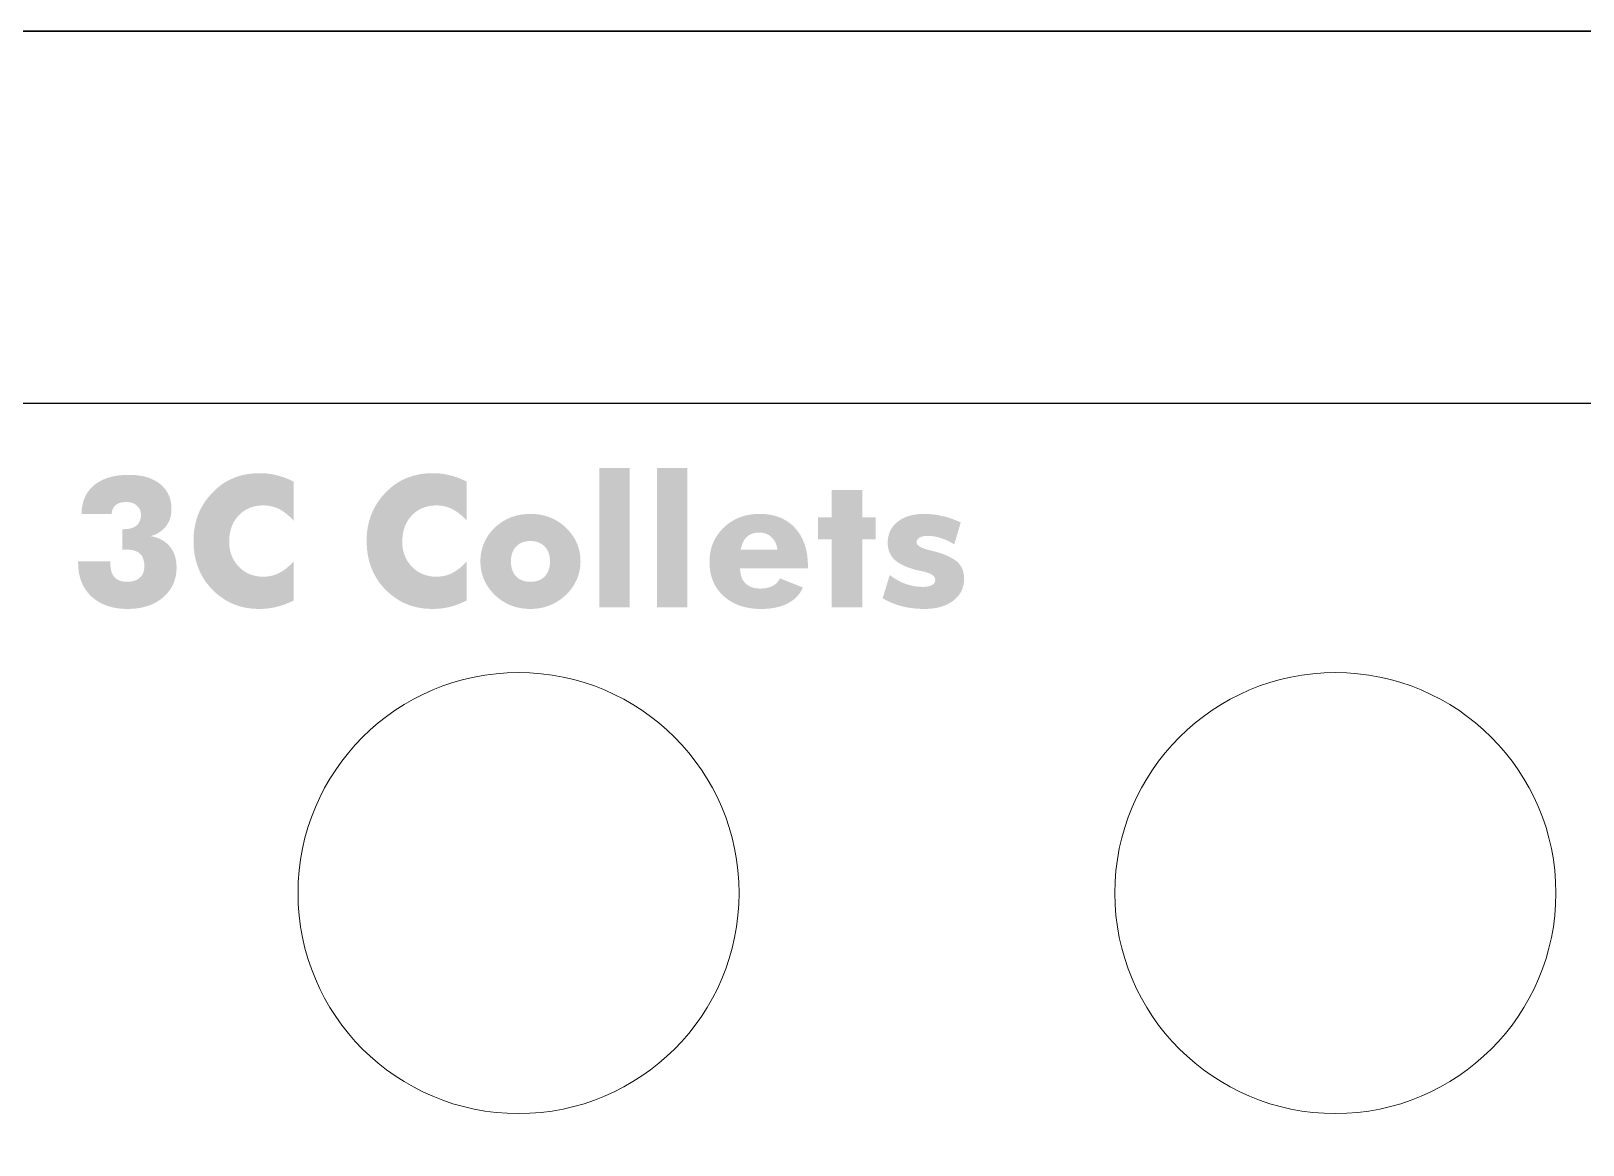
# Model space of a CAD drawing. Header units: inches. Extents: x 0 to 24, y 0 to 12.
# Drawn here: x 3.067 to 5.442, y 10.295 to 12 of the extents above; entities that cross this region are included whole.
import ezdxf

# ---------------------------------------------------------------- set-up
doc = ezdxf.new("R2010")
doc.units = ezdxf.units.IN
doc.header["$MEASUREMENT"] = 0
doc.layers.add('_dh_cut', color=6, linetype='Continuous', lineweight=5)
doc.layers.add('_dh_engrave', color=1, linetype='Continuous', lineweight=5)

msp = doc.modelspace()

# ---------------------------------------------------------------- hatches: boundary and pattern name
at = {"layer": '_dh_engrave'}
h = msp.add_hatch(color=256, dxfattribs=at)
h.dxf.hatch_style = 1
edge = h.paths.add_edge_path()
edge.add_spline(control_points=[(3.2817, 11.2685), (3.2817, 11.2704), (3.2816, 11.2743), (3.2807, 11.2798), (3.2794, 11.2851), (3.2775, 11.2901), (3.275, 11.2947), (3.272, 11.2991), (3.2684, 11.3031), (3.2643, 11.3067), (3.2598, 11.31), (3.2548, 11.3128), (3.2494, 11.3153), (3.2436, 11.3173), (3.2374, 11.3188), (3.2308, 11.3198), (3.2238, 11.3206), (3.219, 11.3206), (3.2165, 11.3206)], knot_values=[0, 0, 0, 0, 0.062114, 0.121764, 0.179132, 0.235058, 0.290763, 0.346459, 0.402919, 0.461203, 0.520754, 0.581353, 0.644216, 0.708935, 0.776334, 0.847093, 0.921558, 1, 1, 1, 1], degree=3, periodic=0)
edge.add_spline(control_points=[(3.2165, 11.3206), (3.2137, 11.3206), (3.2084, 11.3205), (3.2005, 11.3198), (3.1932, 11.3186), (3.1863, 11.3168), (3.1799, 11.3147), (3.174, 11.3119), (3.1685, 11.3087), (3.1635, 11.3051), (3.159, 11.3009), (3.1551, 11.2964), (3.1518, 11.2914), (3.149, 11.2861), (3.1469, 11.2804), (3.1454, 11.2742), (3.1443, 11.2677), (3.1441, 11.2632), (3.1441, 11.2609)], knot_values=[0, 0, 0, 0, 0.078043, 0.151785, 0.221943, 0.288628, 0.352116, 0.413544, 0.472834, 0.531342, 0.588167, 0.644575, 0.700256, 0.756181, 0.813782, 0.872954, 0.93488, 1, 1, 1, 1], degree=3, periodic=0)
edge.add_line((3.1441, 11.2609), (3.1903, 11.2609))
edge.add_spline(control_points=[(3.1903, 11.2609), (3.1904, 11.2623), (3.1906, 11.2649), (3.1918, 11.2686), (3.1937, 11.2718), (3.1963, 11.2745), (3.1996, 11.2766), (3.2034, 11.2781), (3.2078, 11.279), (3.211, 11.279), (3.2126, 11.2791)], knot_values=[0, 0, 0, 0, 0.127027, 0.243931, 0.354239, 0.467291, 0.584728, 0.709731, 0.847383, 1, 1, 1, 1], degree=3, periodic=0)
edge.add_spline(control_points=[(3.2126, 11.2791), (3.2142, 11.279), (3.2172, 11.2789), (3.2215, 11.2779), (3.2254, 11.2762), (3.2287, 11.2738), (3.2315, 11.2709), (3.2335, 11.2675), (3.2348, 11.2637), (3.2349, 11.261), (3.235, 11.2596)], knot_values=[0, 0, 0, 0, 0.141106, 0.272033, 0.398057, 0.520999, 0.641336, 0.75764, 0.874548, 1, 1, 1, 1], degree=3, periodic=0)
edge.add_spline(control_points=[(3.235, 11.2596), (3.2349, 11.2579), (3.2348, 11.2547), (3.2335, 11.2502), (3.2314, 11.2462), (3.2283, 11.243), (3.2245, 11.2405), (3.22, 11.2388), (3.2147, 11.2377), (3.211, 11.2376), (3.209, 11.2375)], knot_values=[0, 0, 0, 0, 0.131096, 0.249566, 0.36187, 0.473555, 0.588085, 0.711555, 0.847078, 1, 1, 1, 1], degree=3, periodic=0)
edge.add_line((3.209, 11.2375), (3.2064, 11.2375))
edge.add_line((3.2064, 11.2375), (3.2064, 11.2062))
edge.add_spline(control_points=[(3.2064, 11.2062), (3.2068, 11.2062), (3.2075, 11.2062), (3.2088, 11.2063), (3.2103, 11.2064), (3.2115, 11.2064), (3.2122, 11.2064)], knot_values=[0, 0, 0, 0, 0.181729, 0.384548, 0.65052, 1, 1, 1, 1], degree=3, periodic=0)
edge.add_spline(control_points=[(3.2122, 11.2064), (3.2134, 11.2063), (3.2156, 11.2063), (3.2189, 11.206), (3.2219, 11.2056), (3.2247, 11.2049), (3.2272, 11.204), (3.2295, 11.203), (3.2316, 11.2017), (3.234, 11.1997), (3.2366, 11.1967), (3.2387, 11.1922), (3.24, 11.1869), (3.2401, 11.183), (3.2402, 11.181)], knot_values=[0, 0, 0, 0, 0.08017, 0.155012, 0.224878, 0.291107, 0.352113, 0.409653, 0.465275, 0.518258, 0.623388, 0.735099, 0.858966, 1, 1, 1, 1], degree=3, periodic=0)
edge.add_spline(control_points=[(3.2402, 11.181), (3.2401, 11.1791), (3.2399, 11.1756), (3.2386, 11.1707), (3.2365, 11.1665), (3.2333, 11.163), (3.2294, 11.1602), (3.2247, 11.1584), (3.2193, 11.1572), (3.2154, 11.1571), (3.2133, 11.157)], knot_values=[0, 0, 0, 0, 0.134249, 0.25543, 0.369361, 0.480975, 0.594815, 0.716117, 0.85007, 1, 1, 1, 1], degree=3, periodic=0)
edge.add_spline(control_points=[(3.2133, 11.157), (3.2114, 11.1571), (3.2077, 11.1572), (3.2025, 11.1585), (3.198, 11.1608), (3.1944, 11.1639), (3.1916, 11.168), (3.1896, 11.1729), (3.1884, 11.1786), (3.1883, 11.1826), (3.1882, 11.1848)], knot_values=[0, 0, 0, 0, 0.136988, 0.259379, 0.37222, 0.482512, 0.594878, 0.716072, 0.84983, 1, 1, 1, 1], degree=3, periodic=0)
edge.add_line((3.1882, 11.1848), (3.1882, 11.1882))
edge.add_line((3.1882, 11.1882), (3.1389, 11.1882))
edge.add_line((3.1389, 11.1882), (3.1389, 11.1862))
edge.add_spline(control_points=[(3.1389, 11.1862), (3.1389, 11.1835), (3.1391, 11.1784), (3.14, 11.1708), (3.1416, 11.1637), (3.1438, 11.157), (3.1467, 11.1507), (3.1503, 11.1448), (3.1544, 11.1394), (3.1592, 11.1344), (3.1646, 11.13), (3.1703, 11.126), (3.1767, 11.1228), (3.1834, 11.1201), (3.1906, 11.118), (3.1982, 11.1165), (3.2063, 11.1156), (3.2119, 11.1155), (3.2147, 11.1154)], knot_values=[0, 0, 0, 0, 0.067887, 0.132404, 0.194192, 0.254383, 0.312926, 0.370854, 0.42886, 0.487848, 0.547313, 0.606632, 0.66669, 0.728512, 0.792025, 0.857995, 0.927284, 1, 1, 1, 1], degree=3, periodic=0)
edge.add_spline(control_points=[(3.2147, 11.1154), (3.2174, 11.1155), (3.2228, 11.1156), (3.2305, 11.1164), (3.2379, 11.1178), (3.2449, 11.1198), (3.2515, 11.1222), (3.2577, 11.1252), (3.2635, 11.1288), (3.2688, 11.133), (3.2737, 11.1375), (3.2779, 11.1424), (3.2815, 11.1477), (3.2844, 11.1533), (3.2867, 11.1593), (3.2883, 11.1655), (3.2893, 11.1721), (3.2895, 11.1767), (3.2895, 11.179)], knot_values=[0, 0, 0, 0, 0.0741, 0.144856, 0.212709, 0.278146, 0.341923, 0.404209, 0.465759, 0.52722, 0.587949, 0.646733, 0.70406, 0.761082, 0.818694, 0.876959, 0.937297, 1, 1, 1, 1], degree=3, periodic=0)
edge.add_spline(control_points=[(3.2895, 11.179), (3.2895, 11.1806), (3.2894, 11.1837), (3.2889, 11.1882), (3.2881, 11.1926), (3.287, 11.1967), (3.2855, 11.2006), (3.2838, 11.2043), (3.2817, 11.2078), (3.2792, 11.211), (3.2765, 11.214), (3.2735, 11.2167), (3.2703, 11.2192), (3.2668, 11.2213), (3.263, 11.2231), (3.259, 11.2247), (3.2547, 11.226), (3.2518, 11.2266), (3.2502, 11.2269)], knot_values=[0, 0, 0, 0, 0.0704, 0.137565, 0.201884, 0.264954, 0.326088, 0.385563, 0.444978, 0.504605, 0.564127, 0.622807, 0.681958, 0.741883, 0.803748, 0.866422, 0.931702, 1, 1, 1, 1], degree=3, periodic=0)
edge.add_spline(control_points=[(3.2502, 11.2269), (3.2527, 11.2277), (3.2574, 11.2294), (3.2638, 11.2329), (3.2693, 11.2372), (3.2738, 11.2423), (3.2774, 11.248), (3.2799, 11.2543), (3.2815, 11.2612), (3.2816, 11.266), (3.2817, 11.2685)], knot_values=[0, 0, 0, 0, 0.138135, 0.266403, 0.388418, 0.507237, 0.625925, 0.744795, 0.868665, 1, 1, 1, 1], degree=3, periodic=0)
edge = h.paths.add_edge_path()
edge.add_spline(control_points=[(3.4226, 11.2739), (3.4247, 11.2738), (3.4288, 11.2737), (3.4349, 11.2726), (3.4408, 11.2709), (3.4465, 11.2683), (3.4522, 11.2651), (3.4578, 11.261), (3.4634, 11.2561), (3.4669, 11.2524), (3.4687, 11.2505)], knot_values=[0, 0, 0, 0, 0.117359, 0.232426, 0.347486, 0.462968, 0.583281, 0.712934, 0.850988, 1, 1, 1, 1], degree=3, periodic=0)
edge.add_line((3.4687, 11.2505), (3.4687, 11.3103))
edge.add_spline(control_points=[(3.4687, 11.3103), (3.4666, 11.3114), (3.4624, 11.3134), (3.4559, 11.316), (3.4494, 11.3183), (3.443, 11.32), (3.4365, 11.3215), (3.4301, 11.3225), (3.4236, 11.3231), (3.4192, 11.3232), (3.417, 11.3232)], knot_values=[0, 0, 0, 0, 0.132682, 0.26204, 0.389019, 0.51353, 0.635668, 0.757144, 0.87843, 1, 1, 1, 1], degree=3, periodic=0)
edge.add_spline(control_points=[(3.417, 11.3232), (3.4135, 11.3232), (3.4065, 11.323), (3.3963, 11.3216), (3.3866, 11.3194), (3.3774, 11.3162), (3.3686, 11.3122), (3.3603, 11.3072), (3.3525, 11.3013), (3.3478, 11.2967), (3.3454, 11.2944)], knot_values=[0, 0, 0, 0, 0.134482, 0.263313, 0.388226, 0.510205, 0.630668, 0.751668, 0.874182, 1, 1, 1, 1], degree=3, periodic=0)
edge.add_spline(control_points=[(3.3454, 11.2944), (3.343, 11.2919), (3.3382, 11.2868), (3.3321, 11.2786), (3.327, 11.2698), (3.3227, 11.2607), (3.3195, 11.2511), (3.3172, 11.241), (3.3157, 11.2303), (3.3156, 11.2231), (3.3155, 11.2193)], knot_values=[0, 0, 0, 0, 0.12634, 0.249336, 0.370736, 0.491466, 0.61282, 0.737215, 0.865947, 1, 1, 1, 1], degree=3, periodic=0)
edge.add_spline(control_points=[(3.3155, 11.2193), (3.3155, 11.217), (3.3156, 11.2124), (3.3161, 11.2056), (3.3171, 11.199), (3.3183, 11.1925), (3.32, 11.1862), (3.3221, 11.1801), (3.3244, 11.1741), (3.3272, 11.1684), (3.3302, 11.1629), (3.3337, 11.1576), (3.3375, 11.1526), (3.3416, 11.1477), (3.346, 11.1432), (3.3508, 11.1388), (3.3559, 11.1348), (3.3595, 11.1323), (3.3614, 11.131)], knot_values=[0, 0, 0, 0, 0.067179, 0.132963, 0.19723, 0.260474, 0.323068, 0.384797, 0.44613, 0.507245, 0.568068, 0.628707, 0.689221, 0.750157, 0.811172, 0.873071, 0.935872, 1, 1, 1, 1], degree=3, periodic=0)
edge.add_spline(control_points=[(3.3614, 11.131), (3.3633, 11.1297), (3.3672, 11.1272), (3.3735, 11.1241), (3.38, 11.1214), (3.3868, 11.1192), (3.3939, 11.1175), (3.4014, 11.1163), (3.4091, 11.1156), (3.4144, 11.1155), (3.417, 11.1154)], knot_values=[0, 0, 0, 0, 0.118615, 0.238001, 0.357699, 0.479082, 0.602874, 0.731013, 0.863003, 1, 1, 1, 1], degree=3, periodic=0)
edge.add_spline(control_points=[(3.417, 11.1154), (3.4192, 11.1155), (3.4236, 11.1156), (3.4301, 11.1162), (3.4365, 11.1172), (3.443, 11.1186), (3.4494, 11.1204), (3.4559, 11.1227), (3.4624, 11.1253), (3.4666, 11.1273), (3.4687, 11.1284)], knot_values=[0, 0, 0, 0, 0.121559, 0.242834, 0.364185, 0.486312, 0.611016, 0.737983, 0.86733, 1, 1, 1, 1], degree=3, periodic=0)
edge.add_line((3.4687, 11.1284), (3.4687, 11.1882))
edge.add_spline(control_points=[(3.4687, 11.1882), (3.4669, 11.1863), (3.4633, 11.1826), (3.4578, 11.1777), (3.4522, 11.1737), (3.4466, 11.1703), (3.4408, 11.1678), (3.4349, 11.1661), (3.4288, 11.165), (3.4247, 11.1649), (3.4226, 11.1648)], knot_values=[0, 0, 0, 0, 0.148992, 0.287528, 0.416719, 0.537397, 0.65256, 0.767605, 0.882657, 1, 1, 1, 1], degree=3, periodic=0)
edge.add_spline(control_points=[(3.4226, 11.1648), (3.4207, 11.1648), (3.4171, 11.1649), (3.4117, 11.1656), (3.4065, 11.1669), (3.4017, 11.1685), (3.397, 11.1706), (3.3927, 11.1733), (3.3886, 11.1764), (3.3848, 11.18), (3.3813, 11.1839), (3.3783, 11.1881), (3.3758, 11.1925), (3.3736, 11.1972), (3.372, 11.2021), (3.3709, 11.2073), (3.3702, 11.2127), (3.3701, 11.2164), (3.37, 11.2183)], knot_values=[0, 0, 0, 0, 0.066753, 0.131071, 0.193665, 0.254491, 0.314604, 0.375107, 0.436192, 0.498418, 0.561066, 0.622357, 0.682538, 0.743531, 0.805118, 0.867967, 0.932764, 1, 1, 1, 1], degree=3, periodic=0)
edge.add_spline(control_points=[(3.37, 11.2183), (3.3701, 11.2203), (3.3702, 11.2243), (3.3708, 11.23), (3.372, 11.2355), (3.3736, 11.2407), (3.3756, 11.2456), (3.3781, 11.2502), (3.3811, 11.2546), (3.3845, 11.2585), (3.3882, 11.2621), (3.3923, 11.2653), (3.3967, 11.268), (3.4013, 11.2701), (3.4062, 11.2718), (3.4115, 11.273), (3.4169, 11.2738), (3.4207, 11.2738), (3.4226, 11.2739)], knot_values=[0, 0, 0, 0, 0.070328, 0.137721, 0.202744, 0.26554, 0.32685, 0.387411, 0.448111, 0.508984, 0.569692, 0.629215, 0.688505, 0.747368, 0.807774, 0.869211, 0.933442, 1, 1, 1, 1], degree=3, periodic=0)
edge = h.paths.add_edge_path()
edge.add_spline(control_points=[(3.7337, 11.3103), (3.7315, 11.3114), (3.7273, 11.3134), (3.7208, 11.316), (3.7144, 11.3183), (3.7079, 11.32), (3.7015, 11.3215), (3.695, 11.3225), (3.6885, 11.3231), (3.6841, 11.3232), (3.682, 11.3232)], knot_values=[0, 0, 0, 0, 0.132682, 0.26204, 0.389019, 0.51353, 0.635668, 0.757144, 0.87843, 1, 1, 1, 1], degree=3, periodic=0)
edge.add_spline(control_points=[(3.682, 11.3232), (3.6784, 11.3232), (3.6714, 11.323), (3.6612, 11.3216), (3.6515, 11.3194), (3.6423, 11.3162), (3.6335, 11.3122), (3.6253, 11.3072), (3.6174, 11.3013), (3.6127, 11.2967), (3.6103, 11.2944)], knot_values=[0, 0, 0, 0, 0.134482, 0.263313, 0.388226, 0.510205, 0.630668, 0.751668, 0.874182, 1, 1, 1, 1], degree=3, periodic=0)
edge.add_spline(control_points=[(3.6103, 11.2944), (3.6079, 11.2919), (3.6032, 11.2868), (3.5971, 11.2786), (3.5919, 11.2698), (3.5877, 11.2607), (3.5844, 11.2511), (3.5821, 11.241), (3.5806, 11.2303), (3.5805, 11.2231), (3.5804, 11.2193)], knot_values=[0, 0, 0, 0, 0.12634, 0.249336, 0.370736, 0.491466, 0.61282, 0.737215, 0.865947, 1, 1, 1, 1], degree=3, periodic=0)
edge.add_spline(control_points=[(3.5804, 11.2193), (3.5805, 11.217), (3.5806, 11.2124), (3.5811, 11.2056), (3.582, 11.199), (3.5833, 11.1925), (3.5849, 11.1862), (3.587, 11.1801), (3.5893, 11.1741), (3.5921, 11.1684), (3.5952, 11.1629), (3.5986, 11.1576), (3.6024, 11.1526), (3.6065, 11.1477), (3.611, 11.1432), (3.6157, 11.1388), (3.6208, 11.1348), (3.6245, 11.1323), (3.6263, 11.131)], knot_values=[0, 0, 0, 0, 0.067179, 0.132963, 0.19723, 0.260474, 0.323068, 0.384797, 0.44613, 0.507245, 0.568068, 0.628707, 0.689221, 0.750157, 0.811172, 0.873071, 0.935872, 1, 1, 1, 1], degree=3, periodic=0)
edge.add_spline(control_points=[(3.6263, 11.131), (3.6282, 11.1297), (3.6322, 11.1272), (3.6384, 11.1241), (3.645, 11.1214), (3.6518, 11.1192), (3.6589, 11.1175), (3.6663, 11.1163), (3.674, 11.1156), (3.6793, 11.1155), (3.682, 11.1154)], knot_values=[0, 0, 0, 0, 0.118615, 0.238001, 0.357699, 0.479082, 0.602874, 0.731013, 0.863003, 1, 1, 1, 1], degree=3, periodic=0)
edge.add_spline(control_points=[(3.682, 11.1154), (3.6841, 11.1155), (3.6885, 11.1156), (3.695, 11.1162), (3.7015, 11.1172), (3.7079, 11.1186), (3.7144, 11.1204), (3.7208, 11.1227), (3.7273, 11.1253), (3.7315, 11.1273), (3.7337, 11.1284)], knot_values=[0, 0, 0, 0, 0.121559, 0.242834, 0.364185, 0.486312, 0.611016, 0.737983, 0.86733, 1, 1, 1, 1], degree=3, periodic=0)
edge.add_line((3.7337, 11.1284), (3.7337, 11.1882))
edge.add_spline(control_points=[(3.7337, 11.1882), (3.7318, 11.1863), (3.7283, 11.1826), (3.7227, 11.1777), (3.7171, 11.1737), (3.7115, 11.1703), (3.7058, 11.1678), (3.6999, 11.1661), (3.6938, 11.165), (3.6896, 11.1649), (3.6875, 11.1648)], knot_values=[0, 0, 0, 0, 0.148992, 0.287528, 0.416719, 0.537397, 0.65256, 0.767605, 0.882657, 1, 1, 1, 1], degree=3, periodic=0)
edge.add_spline(control_points=[(3.6875, 11.1648), (3.6857, 11.1648), (3.682, 11.1649), (3.6766, 11.1656), (3.6715, 11.1669), (3.6666, 11.1685), (3.662, 11.1706), (3.6576, 11.1733), (3.6535, 11.1764), (3.6497, 11.18), (3.6462, 11.1839), (3.6432, 11.1881), (3.6407, 11.1925), (3.6386, 11.1972), (3.6369, 11.2021), (3.6358, 11.2073), (3.6351, 11.2127), (3.635, 11.2164), (3.635, 11.2183)], knot_values=[0, 0, 0, 0, 0.066753, 0.131071, 0.193665, 0.254491, 0.314604, 0.375107, 0.436192, 0.498418, 0.561066, 0.622357, 0.682538, 0.743531, 0.805118, 0.867967, 0.932764, 1, 1, 1, 1], degree=3, periodic=0)
edge.add_spline(control_points=[(3.635, 11.2183), (3.635, 11.2203), (3.6351, 11.2243), (3.6358, 11.23), (3.6369, 11.2355), (3.6385, 11.2407), (3.6406, 11.2456), (3.643, 11.2502), (3.646, 11.2546), (3.6494, 11.2585), (3.6532, 11.2621), (3.6573, 11.2653), (3.6616, 11.268), (3.6663, 11.2701), (3.6712, 11.2718), (3.6764, 11.273), (3.6819, 11.2738), (3.6856, 11.2738), (3.6875, 11.2739)], knot_values=[0, 0, 0, 0, 0.070328, 0.137721, 0.202744, 0.26554, 0.32685, 0.387411, 0.448111, 0.508984, 0.569692, 0.629215, 0.688505, 0.747368, 0.807774, 0.869211, 0.933442, 1, 1, 1, 1], degree=3, periodic=0)
edge.add_spline(control_points=[(3.6875, 11.2739), (3.6896, 11.2738), (3.6938, 11.2737), (3.6998, 11.2726), (3.7058, 11.2709), (3.7115, 11.2683), (3.7171, 11.2651), (3.7227, 11.261), (3.7283, 11.2561), (3.7318, 11.2524), (3.7337, 11.2505)], knot_values=[0, 0, 0, 0, 0.117359, 0.232426, 0.347486, 0.462968, 0.583281, 0.712934, 0.850988, 1, 1, 1, 1], degree=3, periodic=0)
edge.add_line((3.7337, 11.2505), (3.7337, 11.3103))
edge = h.paths.add_edge_path()
edge.add_spline(control_points=[(3.8851, 11.24), (3.8833, 11.2417), (3.8797, 11.245), (3.8736, 11.2492), (3.8673, 11.2528), (3.8606, 11.2557), (3.8536, 11.2581), (3.8463, 11.2597), (3.8387, 11.2607), (3.8336, 11.2608), (3.831, 11.2609)], knot_values=[0, 0, 0, 0, 0.124693, 0.247471, 0.369594, 0.492342, 0.61589, 0.7411, 0.868973, 1, 1, 1, 1], degree=3, periodic=0)
edge.add_spline(control_points=[(3.831, 11.2609), (3.8283, 11.2608), (3.8232, 11.2607), (3.8156, 11.2597), (3.8083, 11.2581), (3.8012, 11.2557), (3.7945, 11.2528), (3.7882, 11.2492), (3.7822, 11.245), (3.7786, 11.2417), (3.7767, 11.24)], knot_values=[0, 0, 0, 0, 0.131586, 0.259342, 0.3851, 0.509181, 0.631816, 0.753826, 0.875936, 1, 1, 1, 1], degree=3, periodic=0)
edge.add_spline(control_points=[(3.7767, 11.24), (3.775, 11.2383), (3.7715, 11.2348), (3.767, 11.229), (3.7632, 11.2229), (3.76, 11.2164), (3.7575, 11.2097), (3.7558, 11.2027), (3.7547, 11.1956), (3.7545, 11.1907), (3.7545, 11.1883)], knot_values=[0, 0, 0, 0, 0.128714, 0.254865, 0.378765, 0.502094, 0.625221, 0.748634, 0.873157, 1, 1, 1, 1], degree=3, periodic=0)
edge.add_spline(control_points=[(3.7545, 11.1883), (3.7545, 11.1858), (3.7547, 11.181), (3.7558, 11.1738), (3.7575, 11.1669), (3.76, 11.1601), (3.7632, 11.1537), (3.7671, 11.1476), (3.7715, 11.1419), (3.775, 11.1385), (3.7767, 11.1367)], knot_values=[0, 0, 0, 0, 0.126626, 0.25093, 0.374988, 0.499245, 0.623046, 0.747201, 0.872295, 1, 1, 1, 1], degree=3, periodic=0)
edge.add_spline(control_points=[(3.7767, 11.1367), (3.7786, 11.135), (3.7822, 11.1316), (3.7883, 11.1274), (3.7946, 11.1237), (3.8013, 11.1207), (3.8084, 11.1183), (3.8157, 11.1167), (3.8232, 11.1156), (3.8284, 11.1155), (3.831, 11.1154)], knot_values=[0, 0, 0, 0, 0.12513, 0.248404, 0.371092, 0.493939, 0.617892, 0.742642, 0.870134, 1, 1, 1, 1], degree=3, periodic=0)
edge.add_spline(control_points=[(3.831, 11.1154), (3.8335, 11.1155), (3.8385, 11.1156), (3.846, 11.1167), (3.8532, 11.1183), (3.8602, 11.1207), (3.867, 11.1237), (3.8734, 11.1274), (3.8796, 11.1317), (3.8833, 11.135), (3.8851, 11.1367)], knot_values=[0, 0, 0, 0, 0.128021, 0.253682, 0.377292, 0.501431, 0.625083, 0.749132, 0.873146, 1, 1, 1, 1], degree=3, periodic=0)
edge.add_spline(control_points=[(3.8851, 11.1367), (3.8869, 11.1385), (3.8904, 11.142), (3.8949, 11.1478), (3.8988, 11.1539), (3.902, 11.1603), (3.9046, 11.167), (3.9063, 11.1739), (3.9075, 11.181), (3.9076, 11.1858), (3.9077, 11.1883)], knot_values=[0, 0, 0, 0, 0.129004, 0.255873, 0.380427, 0.504346, 0.628244, 0.75075, 0.874273, 1, 1, 1, 1], degree=3, periodic=0)
edge.add_spline(control_points=[(3.9077, 11.1883), (3.9076, 11.1907), (3.9075, 11.1955), (3.9064, 11.2026), (3.9046, 11.2096), (3.9021, 11.2163), (3.8989, 11.2228), (3.895, 11.2289), (3.8904, 11.2347), (3.8869, 11.2383), (3.8851, 11.24)], knot_values=[0, 0, 0, 0, 0.125892, 0.248786, 0.371449, 0.494575, 0.618286, 0.742687, 0.869567, 1, 1, 1, 1], degree=3, periodic=0)
edge = h.paths.add_edge_path(flags=16)
edge.add_spline(control_points=[(3.8012, 11.1881), (3.8012, 11.1893), (3.8013, 11.1916), (3.8016, 11.1949), (3.8023, 11.1981), (3.8031, 11.2011), (3.8043, 11.2038), (3.8056, 11.2064), (3.8073, 11.2088), (3.8092, 11.211), (3.8113, 11.213), (3.8136, 11.2147), (3.816, 11.2162), (3.8187, 11.2173), (3.8215, 11.2182), (3.8245, 11.2189), (3.8277, 11.2193), (3.83, 11.2193), (3.8311, 11.2193)], knot_values=[0, 0, 0, 0, 0.072168, 0.141381, 0.20658, 0.269553, 0.330519, 0.3906, 0.44901, 0.507818, 0.566486, 0.624518, 0.682527, 0.741533, 0.802364, 0.86513, 0.931146, 1, 1, 1, 1], degree=3, periodic=0)
edge.add_spline(control_points=[(3.8311, 11.2193), (3.8322, 11.2193), (3.8344, 11.2193), (3.8375, 11.2189), (3.8405, 11.2182), (3.8434, 11.2173), (3.846, 11.2161), (3.8485, 11.2147), (3.8508, 11.213), (3.8529, 11.211), (3.8548, 11.2088), (3.8565, 11.2064), (3.8578, 11.2038), (3.859, 11.2011), (3.8599, 11.1981), (3.8605, 11.1949), (3.8609, 11.1916), (3.8609, 11.1893), (3.8609, 11.1881)], knot_values=[0, 0, 0, 0, 0.068091, 0.133347, 0.196172, 0.25627, 0.315333, 0.37411, 0.432197, 0.490921, 0.550327, 0.608793, 0.668931, 0.729955, 0.793223, 0.858484, 0.927763, 1, 1, 1, 1], degree=3, periodic=0)
edge.add_spline(control_points=[(3.8609, 11.1881), (3.8609, 11.1869), (3.8609, 11.1846), (3.8605, 11.1813), (3.8598, 11.1781), (3.859, 11.1752), (3.8579, 11.1724), (3.8565, 11.1698), (3.8548, 11.1674), (3.853, 11.1652), (3.8509, 11.1633), (3.8486, 11.1616), (3.8461, 11.1602), (3.8435, 11.159), (3.8406, 11.1581), (3.8376, 11.1575), (3.8344, 11.1571), (3.8322, 11.157), (3.8311, 11.157)], knot_values=[0, 0, 0, 0, 0.072347, 0.140905, 0.206265, 0.269395, 0.330512, 0.390008, 0.448563, 0.507517, 0.56633, 0.624011, 0.68174, 0.740893, 0.801874, 0.864796, 0.930975, 1, 1, 1, 1], degree=3, periodic=0)
edge.add_spline(control_points=[(3.8311, 11.157), (3.8299, 11.157), (3.8277, 11.1571), (3.8245, 11.1575), (3.8214, 11.1581), (3.8186, 11.159), (3.8159, 11.1602), (3.8134, 11.1616), (3.8111, 11.1633), (3.8091, 11.1653), (3.8072, 11.1674), (3.8056, 11.1698), (3.8042, 11.1724), (3.8031, 11.1752), (3.8022, 11.1781), (3.8016, 11.1813), (3.8013, 11.1846), (3.8012, 11.1869), (3.8012, 11.1881)], knot_values=[0, 0, 0, 0, 0.069782, 0.135893, 0.19956, 0.260477, 0.319569, 0.377956, 0.435576, 0.493721, 0.552614, 0.61064, 0.670074, 0.730816, 0.794114, 0.859242, 0.927728, 1, 1, 1, 1], degree=3, periodic=0)
h.paths.add_polyline_path([(3.983, 11.331), (3.9363, 11.331), (3.9363, 11.118), (3.983, 11.118)])
h.paths.add_polyline_path([(4.0713, 11.331), (4.0246, 11.331), (4.0246, 11.118), (4.0713, 11.118)])
edge = h.paths.add_edge_path()
edge.add_spline(control_points=[(4.2557, 11.1802), (4.2557, 11.1833), (4.2555, 11.1892), (4.2547, 11.1979), (4.2531, 11.206), (4.251, 11.2137), (4.2481, 11.2209), (4.2448, 11.2276), (4.2407, 11.2337), (4.2361, 11.2394), (4.2309, 11.2445), (4.2252, 11.2489), (4.2191, 11.2526), (4.2126, 11.2557), (4.2055, 11.258), (4.1981, 11.2597), (4.1901, 11.2607), (4.1847, 11.2608), (4.1819, 11.2609)], knot_values=[0, 0, 0, 0, 0.073827, 0.144044, 0.210862, 0.275229, 0.336913, 0.397186, 0.456575, 0.515524, 0.573957, 0.631678, 0.688929, 0.74717, 0.806692, 0.86826, 0.932727, 1, 1, 1, 1], degree=3, periodic=0)
edge.add_spline(control_points=[(4.1819, 11.2609), (4.1792, 11.2608), (4.1739, 11.2607), (4.1661, 11.2597), (4.1586, 11.2581), (4.1515, 11.2558), (4.1448, 11.2528), (4.1384, 11.2492), (4.1324, 11.2449), (4.1268, 11.24), (4.1217, 11.2347), (4.1173, 11.2288), (4.1135, 11.2228), (4.1104, 11.2163), (4.108, 11.2095), (4.1064, 11.2023), (4.1052, 11.1949), (4.1052, 11.1898), (4.1051, 11.1872)], knot_values=[0, 0, 0, 0, 0.068499, 0.13405, 0.19791, 0.260153, 0.321592, 0.383047, 0.444561, 0.507315, 0.569701, 0.630451, 0.69055, 0.750106, 0.810418, 0.871622, 0.934563, 1, 1, 1, 1], degree=3, periodic=0)
edge.add_spline(control_points=[(4.1051, 11.1872), (4.1052, 11.1845), (4.1053, 11.1794), (4.1063, 11.1719), (4.108, 11.1647), (4.1104, 11.158), (4.1134, 11.1516), (4.1172, 11.1457), (4.1216, 11.1401), (4.1267, 11.135), (4.1323, 11.1304), (4.1384, 11.1264), (4.145, 11.123), (4.152, 11.1202), (4.1594, 11.1181), (4.1673, 11.1165), (4.1757, 11.1156), (4.1814, 11.1155), (4.1843, 11.1154)], knot_values=[0, 0, 0, 0, 0.065472, 0.12842, 0.188778, 0.247752, 0.306119, 0.364308, 0.422868, 0.482715, 0.543333, 0.603751, 0.664984, 0.72735, 0.791269, 0.857929, 0.927116, 1, 1, 1, 1], degree=3, periodic=0)
edge.add_spline(control_points=[(4.1843, 11.1154), (4.1862, 11.1155), (4.1901, 11.1155), (4.1958, 11.1159), (4.2012, 11.1166), (4.2064, 11.1175), (4.2114, 11.1187), (4.2161, 11.1202), (4.2206, 11.1219), (4.2249, 11.1239), (4.2288, 11.1262), (4.2325, 11.1286), (4.2359, 11.1313), (4.2389, 11.1343), (4.2417, 11.1374), (4.2441, 11.1408), (4.2462, 11.1444), (4.2474, 11.147), (4.248, 11.1483)], knot_values=[0, 0, 0, 0, 0.077344, 0.152195, 0.2237, 0.293055, 0.35993, 0.425212, 0.488197, 0.54999, 0.610184, 0.668608, 0.724743, 0.780188, 0.835373, 0.88968, 0.94465, 1, 1, 1, 1], degree=3, periodic=0)
edge.add_line((4.248, 11.1483), (4.2131, 11.1622))
edge.add_spline(control_points=[(4.2131, 11.1622), (4.2123, 11.161), (4.2109, 11.1586), (4.2083, 11.1553), (4.2051, 11.1526), (4.2015, 11.1504), (4.1974, 11.1487), (4.193, 11.1475), (4.1881, 11.1467), (4.1846, 11.1467), (4.1829, 11.1466)], knot_values=[0, 0, 0, 0, 0.118325, 0.233155, 0.347851, 0.46462, 0.585204, 0.714455, 0.851689, 1, 1, 1, 1], degree=3, periodic=0)
edge.add_spline(control_points=[(4.1829, 11.1466), (4.1817, 11.1466), (4.1793, 11.1467), (4.176, 11.1471), (4.1728, 11.1477), (4.1698, 11.1486), (4.167, 11.1497), (4.1645, 11.1512), (4.1621, 11.1528), (4.16, 11.1547), (4.1581, 11.1568), (4.1565, 11.1592), (4.155, 11.1618), (4.1539, 11.1646), (4.153, 11.1676), (4.1524, 11.1708), (4.152, 11.1742), (4.1519, 11.1766), (4.1519, 11.1778)], knot_values=[0, 0, 0, 0, 0.071528, 0.139441, 0.203965, 0.265901, 0.32564, 0.383477, 0.440712, 0.497652, 0.555197, 0.612431, 0.670977, 0.730716, 0.79343, 0.858909, 0.927628, 1, 1, 1, 1], degree=3, periodic=0)
edge.add_line((4.1519, 11.1778), (4.2557, 11.1778))
edge.add_line((4.2557, 11.1778), (4.2557, 11.1802))
edge = h.paths.add_edge_path(flags=16)
edge.add_spline(control_points=[(4.1529, 11.2064), (4.1534, 11.2084), (4.1542, 11.2123), (4.1562, 11.2176), (4.1589, 11.2222), (4.1622, 11.2259), (4.1661, 11.2288), (4.1707, 11.2309), (4.1758, 11.2321), (4.1794, 11.2323), (4.1813, 11.2323)], knot_values=[0, 0, 0, 0, 0.147256, 0.280216, 0.402184, 0.517133, 0.629779, 0.744255, 0.866968, 1, 1, 1, 1], degree=3, periodic=0)
edge.add_spline(control_points=[(4.1813, 11.2323), (4.1831, 11.2323), (4.1866, 11.2321), (4.1916, 11.2307), (4.1961, 11.2285), (4.2001, 11.2253), (4.2035, 11.2215), (4.2063, 11.217), (4.2081, 11.2119), (4.2087, 11.2082), (4.209, 11.2064)], knot_values=[0, 0, 0, 0, 0.127661, 0.249455, 0.367581, 0.489375, 0.61252, 0.736261, 0.863448, 1, 1, 1, 1], degree=3, periodic=0)
edge.add_line((4.209, 11.2064), (4.1529, 11.2064))
h.paths.add_polyline_path([(4.3596, 11.2557), (4.3389, 11.2557), (4.3389, 11.2973), (4.2921, 11.2973), (4.2921, 11.2557), (4.2713, 11.2557), (4.2713, 11.2219), (4.2921, 11.2219), (4.2921, 11.118), (4.3389, 11.118), (4.3389, 11.2219), (4.3596, 11.2219)])
edge = h.paths.add_edge_path()
edge.add_spline(control_points=[(4.4895, 11.2479), (4.4871, 11.249), (4.4824, 11.251), (4.4753, 11.2537), (4.4683, 11.256), (4.4613, 11.2577), (4.4545, 11.2592), (4.4476, 11.2601), (4.4409, 11.2608), (4.4364, 11.2609), (4.4342, 11.2609)], knot_values=[0, 0, 0, 0, 0.136438, 0.268251, 0.397507, 0.522572, 0.644815, 0.765019, 0.883076, 1, 1, 1, 1], degree=3, periodic=0)
edge.add_spline(control_points=[(4.4342, 11.2609), (4.432, 11.2609), (4.4279, 11.2608), (4.4219, 11.2603), (4.4163, 11.2593), (4.4109, 11.258), (4.406, 11.2563), (4.4013, 11.2543), (4.397, 11.2518), (4.393, 11.249), (4.3894, 11.2459), (4.3863, 11.2425), (4.3837, 11.2388), (4.3816, 11.2349), (4.3799, 11.2307), (4.3787, 11.2263), (4.378, 11.2216), (4.3779, 11.2184), (4.3778, 11.2168)], knot_values=[0, 0, 0, 0, 0.078681, 0.153074, 0.224679, 0.292169, 0.35769, 0.420443, 0.482095, 0.542514, 0.60146, 0.658192, 0.713864, 0.768901, 0.824319, 0.880824, 0.938928, 1, 1, 1, 1], degree=3, periodic=0)
edge.add_spline(control_points=[(4.3778, 11.2168), (4.3779, 11.2155), (4.3779, 11.213), (4.3784, 11.2094), (4.3791, 11.206), (4.3802, 11.2027), (4.3816, 11.1996), (4.3833, 11.1967), (4.3853, 11.1939), (4.3877, 11.1914), (4.3903, 11.189), (4.3933, 11.1867), (4.3967, 11.1846), (4.4005, 11.1826), (4.4046, 11.1807), (4.4091, 11.1789), (4.414, 11.1772), (4.4174, 11.1762), (4.4191, 11.1757)], knot_values=[0, 0, 0, 0, 0.060154, 0.11749, 0.172552, 0.226535, 0.279767, 0.332741, 0.385812, 0.439658, 0.495783, 0.554732, 0.618235, 0.685181, 0.756986, 0.832733, 0.914019, 1, 1, 1, 1], degree=3, periodic=0)
edge.add_spline(control_points=[(4.4191, 11.1757), (4.4199, 11.1755), (4.4215, 11.1751), (4.424, 11.1746), (4.4269, 11.1739), (4.4289, 11.1735), (4.4299, 11.1732)], knot_values=[0, 0, 0, 0, 0.207946, 0.440833, 0.7075, 1, 1, 1, 1], degree=3, periodic=0)
edge.add_spline(control_points=[(4.4299, 11.1732), (4.4316, 11.1729), (4.4346, 11.1722), (4.4388, 11.1709), (4.4424, 11.1695), (4.4453, 11.168), (4.4477, 11.1663), (4.4493, 11.1644), (4.4504, 11.1623), (4.4505, 11.1609), (4.4506, 11.1602)], knot_values=[0, 0, 0, 0, 0.190177, 0.357963, 0.505289, 0.630564, 0.739459, 0.833276, 0.918155, 1, 1, 1, 1], degree=3, periodic=0)
edge.add_spline(control_points=[(4.4506, 11.1602), (4.4505, 11.1593), (4.4504, 11.1577), (4.4494, 11.1554), (4.4478, 11.1534), (4.4456, 11.1519), (4.4428, 11.1507), (4.4395, 11.1498), (4.4356, 11.1493), (4.4328, 11.1492), (4.4314, 11.1492)], knot_values=[0, 0, 0, 0, 0.102687, 0.198468, 0.297748, 0.404872, 0.525457, 0.66333, 0.820833, 1, 1, 1, 1], degree=3, periodic=0)
edge.add_spline(control_points=[(4.4314, 11.1492), (4.4291, 11.1493), (4.4247, 11.1494), (4.4181, 11.1503), (4.4114, 11.1518), (4.4049, 11.1538), (4.3985, 11.1564), (4.3924, 11.1596), (4.3865, 11.1632), (4.3828, 11.166), (4.381, 11.1674)], knot_values=[0, 0, 0, 0, 0.122019, 0.244283, 0.367642, 0.49389, 0.620607, 0.746603, 0.872439, 1, 1, 1, 1], degree=3, periodic=0)
edge.add_line((4.381, 11.1674), (4.37, 11.1318))
edge.add_spline(control_points=[(4.37, 11.1318), (4.3724, 11.1305), (4.3771, 11.1278), (4.3844, 11.1245), (4.392, 11.1217), (4.3999, 11.1194), (4.408, 11.1176), (4.4165, 11.1164), (4.4252, 11.1156), (4.4312, 11.1155), (4.4342, 11.1154)], knot_values=[0, 0, 0, 0, 0.120492, 0.240181, 0.361005, 0.482028, 0.605944, 0.733198, 0.864406, 1, 1, 1, 1], degree=3, periodic=0)
edge.add_spline(control_points=[(4.4342, 11.1154), (4.4365, 11.1155), (4.4408, 11.1156), (4.4471, 11.1162), (4.4531, 11.1171), (4.4588, 11.1185), (4.4642, 11.1203), (4.4691, 11.1225), (4.4738, 11.125), (4.4781, 11.128), (4.482, 11.1313), (4.4854, 11.1348), (4.4883, 11.1386), (4.4907, 11.1427), (4.4924, 11.147), (4.4937, 11.1516), (4.4946, 11.1564), (4.4947, 11.1596), (4.4947, 11.1613)], knot_values=[0, 0, 0, 0, 0.078307, 0.153103, 0.224189, 0.292947, 0.3589, 0.422575, 0.485156, 0.546581, 0.606528, 0.663915, 0.719468, 0.77464, 0.828974, 0.884108, 0.941227, 1, 1, 1, 1], degree=3, periodic=0)
edge.add_spline(control_points=[(4.4947, 11.1613), (4.4947, 11.1626), (4.4946, 11.1652), (4.4942, 11.1689), (4.4934, 11.1725), (4.4923, 11.1758), (4.4909, 11.1789), (4.4892, 11.1818), (4.4872, 11.1845), (4.4848, 11.187), (4.4821, 11.1894), (4.4788, 11.1916), (4.4751, 11.1938), (4.471, 11.1959), (4.4663, 11.1979), (4.4612, 11.1999), (4.4556, 11.2017), (4.4517, 11.2029), (4.4497, 11.2034)], knot_values=[0, 0, 0, 0, 0.058428, 0.114192, 0.167198, 0.219155, 0.269263, 0.31891, 0.368743, 0.418989, 0.472322, 0.530255, 0.593422, 0.662327, 0.737797, 0.818945, 0.90592, 1, 1, 1, 1], degree=3, periodic=0)
edge.add_spline(control_points=[(4.4497, 11.2034), (4.4492, 11.2035), (4.4482, 11.2038), (4.4466, 11.2041), (4.4447, 11.2046), (4.4433, 11.205), (4.4426, 11.2052)], knot_values=[0, 0, 0, 0, 0.18944, 0.41274, 0.688773, 1, 1, 1, 1], degree=3, periodic=0)
edge.add_spline(control_points=[(4.4426, 11.2052), (4.441, 11.2056), (4.4379, 11.2063), (4.4337, 11.2077), (4.4302, 11.2091), (4.4273, 11.2105), (4.4249, 11.212), (4.4233, 11.2137), (4.4222, 11.2154), (4.4221, 11.2167), (4.422, 11.2173)], knot_values=[0, 0, 0, 0, 0.197992, 0.372133, 0.524614, 0.652784, 0.761747, 0.851694, 0.929579, 1, 1, 1, 1], degree=3, periodic=0)
edge.add_spline(control_points=[(4.422, 11.2173), (4.422, 11.218), (4.4221, 11.2195), (4.423, 11.2216), (4.4244, 11.2233), (4.4264, 11.2247), (4.4288, 11.2259), (4.4318, 11.2266), (4.4353, 11.2271), (4.4378, 11.2271), (4.4392, 11.2271)], knot_values=[0, 0, 0, 0, 0.103247, 0.198379, 0.296097, 0.400745, 0.521877, 0.659877, 0.818735, 1, 1, 1, 1], degree=3, periodic=0)
edge.add_spline(control_points=[(4.4392, 11.2271), (4.4409, 11.2271), (4.4443, 11.227), (4.4494, 11.2264), (4.4545, 11.2253), (4.4596, 11.2238), (4.4647, 11.222), (4.4698, 11.2198), (4.4748, 11.2172), (4.4781, 11.2152), (4.4797, 11.2141)], knot_values=[0, 0, 0, 0, 0.118692, 0.237193, 0.358291, 0.48073, 0.606666, 0.734348, 0.865693, 1, 1, 1, 1], degree=3, periodic=0)
edge.add_line((4.4797, 11.2141), (4.4895, 11.2479))

# ---------------------------------------------------------------- linework, layer by layer
msp.add_lwpolyline([(0, 0), (24, 0), (24, 12), (0, 12)], close=True)
msp.add_lwpolyline([(0, 12), (23, 12), (23, 1), (0, 1)])
at = {"layer": '_dh_cut', "color": 4, "linetype": 'Continuous', "lineweight": 25}
msp.add_lwpolyline([(6.8429, 9.1737), (6.8429, 7.1737), (7.0629, 7.1737), (7.0629, 4.9305), (0.5629, 4.9305), (0.5629, 7.1737), (0.7829, 7.1737), (0.7829, 9.1737), (0.5629, 9.1737), (0.5629, 11.4305), (7.0629, 11.4305), (7.0629, 9.1737)], close=True, dxfattribs=at)
at = {"layer": '_dh_cut'}
for centre in [(3.8129, 10.6805), (5.0629, 10.6805)]:
    msp.add_circle(centre, 0.3375, dxfattribs=at)

doc.saveas('drawing.dxf')
